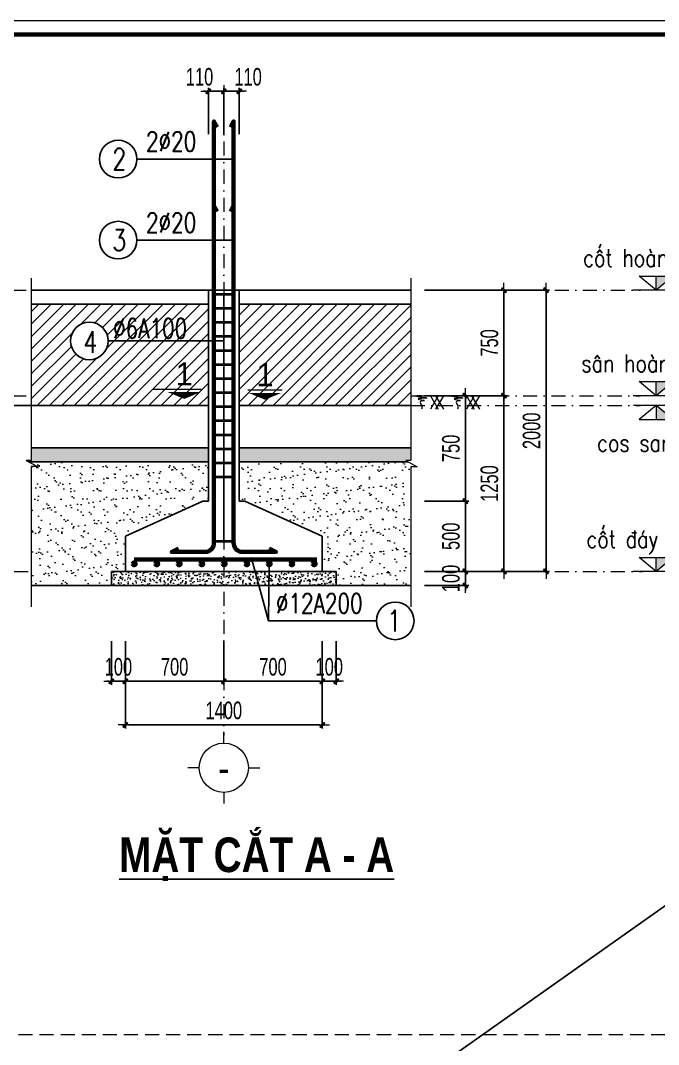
# Model space of a CAD drawing. Header units: millimetres. Extents: x -295047 to 263296, y -724756 to -308748.
# Drawn here: x -136590 to -132051, y -351887 to -344605 of the extents above; entities that cross this region are included whole.
import ezdxf
from ezdxf.enums import TextEntityAlignment as Align

# ---------------------------------------------------------------- set-up
doc = ezdxf.new("R2010")
doc.units = ezdxf.units.MM
doc.header["$MEASUREMENT"] = 0
doc.header["$PDMODE"] = 32
doc.linetypes.add('DASHDOT', pattern=[1, 0.5, -0.25, 0, -0.25])
doc.linetypes.add('HIDDEN', pattern=[0.375, 0.25, -0.125])
doc.layers.get('Defpoints').update_dxf_attribs({"color": 1})
doc.layers.add('KCS_Plotter', color=11, linetype='Continuous', plot=False)
for name, color, linetype, lineweight in [('Khungten_LCDI', 7, 'Continuous', 5), ('LC Dim', 8, 'Continuous', 18), ('LC Hatch', 252, 'Continuous', 9), ('LC ISO', 153, 'Continuous', 13), ('LC Khac', 4, 'Continuous', 9), ('LC MANH DUT', 35, 'HIDDEN', 5), ('LC Net dam2', 6, 'Continuous', 40), ('LC Net dam3', 1, 'Continuous', 60), ('LC Net manh', 219, 'Continuous', 5), ('LC Net thay', 7, 'Continuous', 25), ('LC Net truc', 79, 'DASHDOT', 13), ('LC Text1', 3, 'Continuous', 20), ('LC Text2', 7, 'Continuous', 25)]:
    doc.layers.add(name, color=color, linetype=linetype, lineweight=lineweight)
doc.styles.add('HOATBIF', font='hoatbif.shx', dxfattribs={"width": 0.7})
doc.styles.add('Khungten', font='VHAVAN.TTF', dxfattribs={"width": 0.9, "height": 5000})
doc.styles.add('LC 1', font='VHAVANB.TTF')
doc.styles.add('LC 3', font='vnsimli.shx', dxfattribs={"width": 0.75})
doc.styles.add('LC3', font='VHARIALB.TTF', dxfattribs={"width": 0.8})
doc.styles.add('T1', font='Vnsimli.shx', dxfattribs={"width": 0.8})
doc.styles.add('Title', font='VHBLACK.TTF', dxfattribs={"width": 0.8})
doc.dimstyles.new('1-100(1-50)', dxfattribs={"dimscale": 50, "dimtxt": 2.5, "dimasz": 0.35, "dimexe": 0.5, "dimexo": 0, "dimgap": 0.8, "dimtad": 1, "dimdec": 0, "dimzin": 0, "dimdsep": 46, "dimtxsty": 'HOATBIF', "dimblk1": 'DOT', "dimblk2": 'DOT', "dimsah": 1, "dimcen": -1, "dimdle": 1, "dimclrd": 256, "dimclre": 256, "dimclrt": 4, "dimadec": 3, "dimazin": 2, "dimtfac": 0.333333, "dimtdec": 0, "dimtix": 1, "dimtmove": 2, "dimatfit": 3, "dimldrblk": 'DOT', "dimfxl": 1, "dimtvp": 0.833333, "dimtolj": 1, "dimtzin": 0, "dimarcsym": 0})

# ---------------------------------------------------------------- blocks, each defined once
blk = doc.blocks.new('lcdi KC')
at = {"layer": 'Defpoints', "lineweight": 0}
blk.add_lwpolyline([(-1200, -14850), (-1200, 14850), (40800, 14850), (40800, -14850)], close=True, dxfattribs=at)
at = {"layer": 'Khungten_LCDI', "color": 5, "lineweight": 60}
blk.add_lwpolyline([(0, -14650), (0, 14650), (40600, 14650), (40600, -14650)], close=True, dxfattribs=at)
at = {"color": 7, "style": 'Khungten', "width": 0.8}
for tag, p in [('REVISION', (39499, -10746)), ('NGAYHT', (39546, -11609))]:
    blk.add_attdef(tag, text='', height=200, dxfattribs=at).set_placement(p, align=Align.CENTER)
at = {"layer": 'LC Text1', "style": 'Title', "width": 1.485915}
for tag, p, p2 in [('TENBANVE1', (36913, -8886), (40339, -8886)), ('TENBANVE2', (36913, -9562), (40339, -9562))]:
    blk.add_attdef(tag, text='', height=250, dxfattribs=at).set_placement(p, p2, align=Align.FIT)
at = {"layer": 'LC Text1', "style": 'Title', "width": 0.7}
blk.add_attdef('SOBANVE', text='', height=250, dxfattribs=at).set_placement((39562, -13896), align=Align.CENTER)
blk = doc.blocks.new('TIEUDE1')
at = {"layer": 'LC Text2', "color": 7, "style": 'LC 1'}
blk.add_attdef('TIªU§Ò', text='', height=5, dxfattribs=at).set_placement((0, 0), align=Align.BOTTOM_CENTER)
blk.add_attdef('TL', text='', height=3, dxfattribs=at).set_placement((0, -2), align=Align.TOP_CENTER)
blk = doc.blocks.new('Caodo1')
at = {"layer": 'LC Text1'}
blk.add_hatch(color=256, dxfattribs=at).paths.add_polyline_path([(0, 200), (0, 0), (243, 200)])
for p, q in [((0, 0), (0, 200)), ((324, 0), (-324, 0))]:
    blk.add_line(p, q, dxfattribs=at)
blk.add_lwpolyline([(-243, 200), (243, 200), (0, 0), (0, 0)], close=True, dxfattribs=at)
at = {"layer": 'LC Text1', "style": 'T1', "width": 0.8}
blk.add_attdef('%%P0,00', text='', height=250, dxfattribs=at).set_placement((-39, 460), align=Align.MIDDLE_CENTER)
blk = doc.blocks.new('DOT')
at = {"layer": 'LC Dim'}
blk.add_line((-3, 0), (3, 0), dxfattribs=at)
at = {"layer": 'LC Dim', "color": 4}
blk.add_line((-1, -1), (1, 1), dxfattribs=at)
blk.add_lwpolyline([(0.5, 1), (-1, -0.5), (-0.5, -1), (1, 0.5)], close=True, dxfattribs=at)
blk = doc.blocks.new('*D820')
at = {"layer": 'Defpoints', "color": 0, "ltscale": 2, "transparency": 16777216}
for p in [(-135843.7, -349020.1), (-135143.7, -349020.1), (-135143.7, -349304.7)]:
    blk.add_point(p, dxfattribs=at)
at = {"layer": 'LC Dim', "lineweight": -2, "ltscale": 2, "transparency": 16777216}
for p, q in [((-135843.7, -349020.1), (-135843.7, -349329.7)), ((-135143.7, -349020.1), (-135143.7, -349329.7)), ((-135826.2, -349304.7), (-135161.2, -349304.7))]:
    blk.add_line(p, q, dxfattribs=at)
at = {"layer": 'LC Dim', "lineweight": -2, "ltscale": 2, "transparency": 16777216, "xscale": 17.5, "yscale": 17.5, "zscale": 17.5, "rotation": 180}
blk.add_blockref('DOT', (-135843.7, -349304.7), dxfattribs=at)
at = {"layer": 'LC Dim', "lineweight": -2, "ltscale": 2, "transparency": 16777216, "xscale": 17.5, "yscale": 17.5, "zscale": 17.5}
blk.add_blockref('DOT', (-135143.7, -349304.7), dxfattribs=at)
at = {"layer": 'LC Dim', "color": 4, "ltscale": 2, "transparency": 16777216, "insert": (-135493.7, -349202.2), "char_height": 125, "attachment_point": 5, "style": 'HOATBIF'}
blk.add_mtext('\\A1;700', dxfattribs=at)
blk = doc.blocks.new('_Dot')
at = {"color": 0, "linetype": 'ByBlock', "lineweight": -2}
blk.add_line((-0.5, 0), (-1, 0), dxfattribs=at)
at = {"color": 0, "linetype": 'ByBlock', "const_width": 0.5}
blk.add_lwpolyline([(-0.25, 0, 1), (0.25, 0, 1)], format="xyb", close=True, dxfattribs=at)
blk = doc.blocks.new('*D821')
at = {"layer": 'Defpoints', "color": 0, "ltscale": 2, "transparency": 16777216}
for p in [(-135143.7, -349020.1), (-134443.7, -349020.1), (-134443.7, -349304.7)]:
    blk.add_point(p, dxfattribs=at)
at = {"layer": 'LC Dim', "lineweight": -2, "ltscale": 2, "transparency": 16777216}
for p, q in [((-135143.7, -349020.1), (-135143.7, -349329.7)), ((-134443.7, -349020.1), (-134443.7, -349329.7)), ((-135126.2, -349304.7), (-134461.2, -349304.7))]:
    blk.add_line(p, q, dxfattribs=at)
at = {"layer": 'LC Dim', "lineweight": -2, "ltscale": 2, "transparency": 16777216, "xscale": 17.5, "yscale": 17.5, "zscale": 17.5, "rotation": 180}
blk.add_blockref('DOT', (-135143.7, -349304.7), dxfattribs=at)
at = {"layer": 'LC Dim', "lineweight": -2, "ltscale": 2, "transparency": 16777216, "xscale": 17.5, "yscale": 17.5, "zscale": 17.5}
blk.add_blockref('DOT', (-134443.7, -349304.7), dxfattribs=at)
at = {"layer": 'LC Dim', "color": 4, "ltscale": 2, "transparency": 16777216, "insert": (-134793.7, -349202.2), "char_height": 125, "attachment_point": 5, "style": 'HOATBIF'}
blk.add_mtext('\\A1;700', dxfattribs=at)
blk = doc.blocks.new('*D822')
at = {"layer": 'Defpoints', "color": 0, "ltscale": 2, "transparency": 16777216}
for p in [(-135843.7, -349020.1), (-134443.7, -349020.1), (-134443.7, -349614.7)]:
    blk.add_point(p, dxfattribs=at)
at = {"layer": 'LC Dim', "lineweight": -2, "ltscale": 2, "transparency": 16777216}
for p, q in [((-135843.7, -349020.1), (-135843.7, -349639.7)), ((-134443.7, -349020.1), (-134443.7, -349639.7)), ((-135826.2, -349614.7), (-134461.2, -349614.7))]:
    blk.add_line(p, q, dxfattribs=at)
at = {"layer": 'LC Dim', "lineweight": -2, "ltscale": 2, "transparency": 16777216, "xscale": 17.5, "yscale": 17.5, "zscale": 17.5, "rotation": 180}
blk.add_blockref('DOT', (-135843.7, -349614.7), dxfattribs=at)
at = {"layer": 'LC Dim', "lineweight": -2, "ltscale": 2, "transparency": 16777216, "xscale": 17.5, "yscale": 17.5, "zscale": 17.5}
blk.add_blockref('DOT', (-134443.7, -349614.7), dxfattribs=at)
at = {"layer": 'LC Dim', "color": 4, "ltscale": 2, "transparency": 16777216, "insert": (-135143.7, -349512.2), "char_height": 125, "attachment_point": 5, "style": 'HOATBIF'}
blk.add_mtext('\\A1;1400', dxfattribs=at)
blk = doc.blocks.new('*D823')
at = {"layer": 'Defpoints', "color": 0, "ltscale": 2, "transparency": 16777216}
for p in [(-135943.7, -349020.1), (-135843.7, -349020.1), (-135943.7, -349304.7)]:
    blk.add_point(p, dxfattribs=at)
at = {"layer": 'LC Dim', "lineweight": -2, "ltscale": 2, "transparency": 16777216}
for p, q in [((-135943.7, -349020.1), (-135943.7, -349329.7)), ((-135843.7, -349020.1), (-135843.7, -349329.7)), ((-135961.2, -349304.7), (-135978.7, -349304.7)), ((-135843.7, -349304.7), (-135943.7, -349304.7)), ((-135826.2, -349304.7), (-135808.7, -349304.7))]:
    blk.add_line(p, q, dxfattribs=at)
at = {"layer": 'LC Dim', "lineweight": -2, "ltscale": 2, "transparency": 16777216, "xscale": 17.5, "yscale": 17.5, "zscale": 17.5}
blk.add_blockref('DOT', (-135943.7, -349304.7), dxfattribs=at)
at = {"layer": 'LC Dim', "lineweight": -2, "ltscale": 2, "transparency": 16777216, "xscale": 17.5, "yscale": 17.5, "zscale": 17.5, "rotation": 180}
blk.add_blockref('DOT', (-135843.7, -349304.7), dxfattribs=at)
at = {"layer": 'LC Dim', "color": 4, "ltscale": 2, "transparency": 16777216, "insert": (-135893.7, -349202.2), "char_height": 125, "attachment_point": 5, "style": 'HOATBIF'}
blk.add_mtext('\\A1;100', dxfattribs=at)
blk = doc.blocks.new('*D824')
at = {"layer": 'Defpoints', "color": 0, "ltscale": 2, "transparency": 16777216}
for p in [(-134443.7, -349020.1), (-134343.7, -349020.1), (-134343.7, -349304.7)]:
    blk.add_point(p, dxfattribs=at)
at = {"layer": 'LC Dim', "lineweight": -2, "ltscale": 2, "transparency": 16777216}
for p, q in [((-134443.7, -349020.1), (-134443.7, -349329.7)), ((-134343.7, -349020.1), (-134343.7, -349329.7)), ((-134461.2, -349304.7), (-134478.7, -349304.7)), ((-134443.7, -349304.7), (-134343.7, -349304.7)), ((-134326.2, -349304.7), (-134308.7, -349304.7))]:
    blk.add_line(p, q, dxfattribs=at)
at = {"layer": 'LC Dim', "lineweight": -2, "ltscale": 2, "transparency": 16777216, "xscale": 17.5, "yscale": 17.5, "zscale": 17.5}
blk.add_blockref('DOT', (-134443.7, -349304.7), dxfattribs=at)
at = {"layer": 'LC Dim', "lineweight": -2, "ltscale": 2, "transparency": 16777216, "xscale": 17.5, "yscale": 17.5, "zscale": 17.5, "rotation": 180}
blk.add_blockref('DOT', (-134343.7, -349304.7), dxfattribs=at)
at = {"layer": 'LC Dim', "color": 4, "ltscale": 2, "transparency": 16777216, "insert": (-134393.7, -349202.2), "char_height": 125, "attachment_point": 5, "style": 'HOATBIF'}
blk.add_mtext('\\A1;100', dxfattribs=at)
blk = doc.blocks.new('*D825')
at = {"layer": 'Defpoints', "color": 0, "ltscale": 2, "transparency": 16777216}
for p in [(-135033.7, -345109.1), (-135143.7, -345414.4), (-135033.7, -345414.4)]:
    blk.add_point(p, dxfattribs=at)
at = {"layer": 'LC Dim', "lineweight": -2, "ltscale": 2, "transparency": 16777216}
for p, q in [((-135143.7, -345414.4), (-135143.7, -345084.1)), ((-135033.7, -345414.4), (-135033.7, -345084.1)), ((-135161.2, -345109.1), (-135178.7, -345109.1)), ((-135143.7, -345109.1), (-135033.7, -345109.1)), ((-135016.2, -345109.1), (-134998.7, -345109.1))]:
    blk.add_line(p, q, dxfattribs=at)
at = {"layer": 'LC Dim', "lineweight": -2, "ltscale": 2, "transparency": 16777216, "xscale": 17.5, "yscale": 17.5, "zscale": 17.5}
blk.add_blockref('DOT', (-135143.7, -345109.1), dxfattribs=at)
at = {"layer": 'LC Dim', "lineweight": -2, "ltscale": 2, "transparency": 16777216, "xscale": 17.5, "yscale": 17.5, "zscale": 17.5, "rotation": 180}
blk.add_blockref('DOT', (-135033.7, -345109.1), dxfattribs=at)
at = {"layer": 'LC Dim', "color": 4, "ltscale": 2, "transparency": 16777216, "insert": (-134971, -345006.6), "char_height": 125, "attachment_point": 5, "style": 'HOATBIF'}
blk.add_mtext('\\A1;110', dxfattribs=at)
blk = doc.blocks.new('*D826')
at = {"layer": 'Defpoints', "color": 0, "ltscale": 2, "transparency": 16777216}
for p in [(-135253.7, -345109.1), (-135253.7, -345414.4), (-135143.7, -345414.4)]:
    blk.add_point(p, dxfattribs=at)
at = {"layer": 'LC Dim', "lineweight": -2, "ltscale": 2, "transparency": 16777216}
for p, q in [((-135253.7, -345414.4), (-135253.7, -345084.1)), ((-135143.7, -345414.4), (-135143.7, -345084.1)), ((-135271.2, -345109.1), (-135288.7, -345109.1)), ((-135143.7, -345109.1), (-135253.7, -345109.1)), ((-135126.2, -345109.1), (-135108.7, -345109.1))]:
    blk.add_line(p, q, dxfattribs=at)
at = {"layer": 'LC Dim', "lineweight": -2, "ltscale": 2, "transparency": 16777216, "xscale": 17.5, "yscale": 17.5, "zscale": 17.5}
blk.add_blockref('DOT', (-135253.7, -345109.1), dxfattribs=at)
at = {"layer": 'LC Dim', "lineweight": -2, "ltscale": 2, "transparency": 16777216, "xscale": 17.5, "yscale": 17.5, "zscale": 17.5, "rotation": 180}
blk.add_blockref('DOT', (-135143.7, -345109.1), dxfattribs=at)
at = {"layer": 'LC Dim', "color": 4, "ltscale": 2, "transparency": 16777216, "insert": (-135316.4, -345006.6), "char_height": 125, "attachment_point": 5, "style": 'HOATBIF'}
blk.add_mtext('\\A1;110', dxfattribs=at)
blk = doc.blocks.new('*U815')
at = {"layer": 'LC Net dam2', "ltscale": 2}
blk.add_line((-70, 0), (70, 0), dxfattribs=at)
blk = doc.blocks.new('*U816')
at = {"layer": 'LC Net truc', "color": 0, "linetype": 'ByBlock', "lineweight": -2}
for p in [(0, 0), (0, -100), (0, -200), (0, -300), (0, -400), (0, -500), (0, -600), (0, -700), (0, -800), (0, -900), (0, -1000), (0, -1100)]:
    blk.add_blockref('*U815', p, dxfattribs=at)
at = {"layer": 'LC Net truc', "color": 0, "linetype": 'ByBlock', "lineweight": -2, "transparency": 16777216}
for p in [(0, -1200), (0, -1300)]:
    blk.add_blockref('*U815', p, dxfattribs=at)
blk = doc.blocks.new('theptron1')
at = {"layer": 'LC Net dam3'}
for p, q in [((-0.5, 0), (0.5, 0)), ((-0.35, 0.35), (0.35, -0.35)), ((0.35, 0.35), (-0.35, -0.35)), ((0, 0.5), (0, -0.5))]:
    blk.add_line(p, q, dxfattribs=at)
blk.add_circle((0, 0), 0.5, dxfattribs=at)
blk = doc.blocks.new('*U817')
at = {"layer": 'LC Dim', "xscale": 19.6923076923333, "yscale": 19.6923076923333, "zscale": 19.6923076923333}
blk.add_blockref('theptron1', (0, 0), dxfattribs=at)
blk = doc.blocks.new('*U818')
at = {"layer": 'LC Dim', "color": 0, "linetype": 'ByBlock', "lineweight": -2}
for p in [(0, 0), (160, 0), (320, 0), (480, 0), (640, 0), (800, 0), (960, 0), (1120, 0)]:
    blk.add_blockref('*U817', p, dxfattribs=at)
at = {"layer": 'LC Dim', "color": 0, "linetype": 'ByBlock', "lineweight": -2, "transparency": 16777216}
blk.add_blockref('*U817', (1280, 0), dxfattribs=at)
blk = doc.blocks.new('*D829')
at = {"layer": 'Defpoints', "color": 0, "ltscale": 2, "transparency": 16777216}
for p in [(-137030.5, -347273.3), (-136631.8, -347273.3), (-136513.2, -347343.3)]:
    blk.add_point(p, dxfattribs=at)
at = {"layer": 'LC Dim', "lineweight": -2, "ltscale": 2, "transparency": 16777216}
for p, q in [((-136631.8, -347273.3), (-137055.5, -347273.3)), ((-137030.5, -347255.8), (-137030.5, -347238.3)), ((-137030.5, -347343.3), (-137030.5, -347273.3)), ((-136513.2, -347343.3), (-137055.5, -347343.3)), ((-137030.5, -347360.8), (-137030.5, -347378.3))]:
    blk.add_line(p, q, dxfattribs=at)
at = {"layer": 'LC Dim', "lineweight": -2, "ltscale": 2, "transparency": 16777216, "xscale": 17.5, "yscale": 17.5, "zscale": 17.5}
for p, rotation in [((-137030.5, -347273.3), 270), ((-137030.5, -347343.3), 90)]:
    blk.add_blockref('DOT', p, dxfattribs=dict(at, rotation=rotation))
at = {"layer": 'LC Dim', "color": 4, "ltscale": 2, "transparency": 16777216, "insert": (-137133, -347282.3), "char_height": 125, "attachment_point": 5, "rotation": 90, "style": 'HOATBIF'}
blk.add_mtext('\\A1;70', dxfattribs=at)
blk = doc.blocks.new('*D836')
at = {"layer": 'Defpoints', "color": 0, "ltscale": 2, "transparency": 16777216}
for p in [(-133716.6, -348523.3), (-133716.6, -348623.3), (-133425.4, -348623.3)]:
    blk.add_point(p, dxfattribs=at)
at = {"layer": 'LC Dim', "lineweight": -2, "ltscale": 2, "transparency": 16777216}
for p, q in [((-133716.6, -348523.3), (-133400.4, -348523.3)), ((-133425.4, -348505.8), (-133425.4, -348488.3)), ((-133425.4, -348523.3), (-133425.4, -348623.3)), ((-133716.6, -348623.3), (-133400.4, -348623.3)), ((-133425.4, -348640.8), (-133425.4, -348658.3))]:
    blk.add_line(p, q, dxfattribs=at)
at = {"layer": 'LC Dim', "lineweight": -2, "ltscale": 2, "transparency": 16777216, "xscale": 17.5, "yscale": 17.5, "zscale": 17.5}
for p, rotation in [((-133425.4, -348523.3), 270), ((-133425.4, -348623.3), 90)]:
    blk.add_blockref('DOT', p, dxfattribs=dict(at, rotation=rotation))
at = {"layer": 'LC Dim', "color": 4, "ltscale": 2, "transparency": 16777216, "insert": (-133527.9, -348573.3), "char_height": 125, "attachment_point": 5, "rotation": 90, "style": 'HOATBIF'}
blk.add_mtext('\\A1;100', dxfattribs=at)
blk = doc.blocks.new('*D837')
at = {"layer": 'Defpoints', "color": 0, "ltscale": 2, "transparency": 16777216}
for p in [(-133716.6, -348023.3), (-133716.6, -348523.3), (-133425.4, -348523.3)]:
    blk.add_point(p, dxfattribs=at)
at = {"layer": 'LC Dim', "lineweight": -2, "ltscale": 2, "transparency": 16777216}
for p, q in [((-133716.6, -348023.3), (-133400.4, -348023.3)), ((-133425.4, -348040.8), (-133425.4, -348505.8)), ((-133716.6, -348523.3), (-133400.4, -348523.3))]:
    blk.add_line(p, q, dxfattribs=at)
at = {"layer": 'LC Dim', "lineweight": -2, "ltscale": 2, "transparency": 16777216, "xscale": 17.5, "yscale": 17.5, "zscale": 17.5}
for p, rotation in [((-133425.4, -348023.3), 90), ((-133425.4, -348523.3), 270)]:
    blk.add_blockref('DOT', p, dxfattribs=dict(at, rotation=rotation))
at = {"layer": 'LC Dim', "color": 4, "ltscale": 2, "transparency": 16777216, "insert": (-133527.9, -348273.3), "char_height": 125, "attachment_point": 5, "rotation": 90, "style": 'HOATBIF'}
blk.add_mtext('\\A1;500', dxfattribs=at)
blk = doc.blocks.new('*D838')
at = {"layer": 'Defpoints', "color": 0, "ltscale": 2, "transparency": 16777216}
for p in [(-133716.6, -347273.3), (-133151.4, -347273.3), (-133716.6, -348523.3)]:
    blk.add_point(p, dxfattribs=at)
at = {"layer": 'LC Dim', "lineweight": -2, "ltscale": 2, "transparency": 16777216}
for p, q in [((-133716.6, -347273.3), (-133126.4, -347273.3)), ((-133151.4, -348505.8), (-133151.4, -347290.8)), ((-133716.6, -348523.3), (-133126.4, -348523.3))]:
    blk.add_line(p, q, dxfattribs=at)
at = {"layer": 'LC Dim', "lineweight": -2, "ltscale": 2, "transparency": 16777216, "xscale": 17.5, "yscale": 17.5, "zscale": 17.5}
for p, rotation in [((-133151.4, -347273.3), 90), ((-133151.4, -348523.3), 270)]:
    blk.add_blockref('DOT', p, dxfattribs=dict(at, rotation=rotation))
at = {"layer": 'LC Dim', "color": 4, "ltscale": 2, "transparency": 16777216, "insert": (-133253.9, -347898.3), "char_height": 125, "attachment_point": 5, "rotation": 90, "style": 'HOATBIF'}
blk.add_mtext('\\A1;1250', dxfattribs=at)
blk = doc.blocks.new('*D839')
at = {"layer": 'Defpoints', "color": 0, "ltscale": 2, "transparency": 16777216}
for p in [(-133716.6, -346523.3), (-133151.4, -346523.3), (-133716.6, -347273.3)]:
    blk.add_point(p, dxfattribs=at)
at = {"layer": 'LC Dim', "lineweight": -2, "ltscale": 2, "transparency": 16777216}
for p, q in [((-133716.6, -346523.3), (-133126.4, -346523.3)), ((-133151.4, -347255.8), (-133151.4, -346540.8)), ((-133716.6, -347273.3), (-133126.4, -347273.3))]:
    blk.add_line(p, q, dxfattribs=at)
at = {"layer": 'LC Dim', "lineweight": -2, "ltscale": 2, "transparency": 16777216, "xscale": 17.5, "yscale": 17.5, "zscale": 17.5}
for p, rotation in [((-133151.4, -346523.3), 90), ((-133151.4, -347273.3), 270)]:
    blk.add_blockref('DOT', p, dxfattribs=dict(at, rotation=rotation))
at = {"layer": 'LC Dim', "color": 4, "ltscale": 2, "transparency": 16777216, "insert": (-133253.9, -346898.3), "char_height": 125, "attachment_point": 5, "rotation": 90, "style": 'HOATBIF'}
blk.add_mtext('\\A1;750', dxfattribs=at)
blk = doc.blocks.new('mat dat')
at = {"layer": 'LC Net manh'}
for p, q in [((2, 0), (3.73, -3)), ((3.73, 0), (2, -3)), ((3.15, 0), (4.88, -3)), ((4.88, 0), (3.15, -3))]:
    blk.add_line(p, q, dxfattribs=at)
blk.add_spline([(0, 0), (-1.21, -0.12), (1.21, -0.52), (-0.75, -0.75), (0.58, -1.1), (-0.23, -1.33), (0.06, -2.19), (0, -3)], degree=3, dxfattribs=at)
blk = doc.blocks.new('*U819')
at = {"layer": 'LC Khac', "xscale": 32.00000000005184, "yscale": 32.00000000005184, "zscale": 32.00000000005184}
blk.add_blockref('mat dat', (-56.7, 48), dxfattribs=at)
blk = doc.blocks.new('*U814')
at = {"layer": 'LC Dim', "color": 0, "linetype": 'ByBlock', "lineweight": -2}
for p in [(0, 0), (256, 0)]:
    blk.add_blockref('*U819', p, dxfattribs=at)
blk = doc.blocks.new('*D840')
at = {"layer": 'Defpoints', "color": 0, "ltscale": 2, "transparency": 16777216}
for p in [(-133716.6, -347273.3), (-133425.4, -347273.3), (-133716.6, -348023.3)]:
    blk.add_point(p, dxfattribs=at)
at = {"layer": 'LC Dim', "lineweight": -2, "ltscale": 2, "transparency": 16777216}
for p, q in [((-133716.6, -347273.3), (-133400.4, -347273.3)), ((-133425.4, -348005.8), (-133425.4, -347290.8)), ((-133716.6, -348023.3), (-133400.4, -348023.3))]:
    blk.add_line(p, q, dxfattribs=at)
at = {"layer": 'LC Dim', "lineweight": -2, "ltscale": 2, "transparency": 16777216, "xscale": 17.5, "yscale": 17.5, "zscale": 17.5}
for p, rotation in [((-133425.4, -347273.3), 90), ((-133425.4, -348023.3), 270)]:
    blk.add_blockref('DOT', p, dxfattribs=dict(at, rotation=rotation))
at = {"layer": 'LC Dim', "color": 4, "ltscale": 2, "transparency": 16777216, "insert": (-133527.9, -347648.3), "char_height": 125, "attachment_point": 5, "rotation": 90, "style": 'HOATBIF'}
blk.add_mtext('\\A1;750', dxfattribs=at)
blk = doc.blocks.new('*D841')
at = {"layer": 'Defpoints', "color": 0, "ltscale": 2, "transparency": 16777216}
for p in [(-133716.6, -346523.3), (-133716.6, -348523.3), (-132851.5, -348523.3)]:
    blk.add_point(p, dxfattribs=at)
at = {"layer": 'LC Dim', "lineweight": -2, "ltscale": 2, "transparency": 16777216}
for p, q in [((-133716.6, -346523.3), (-132826.5, -346523.3)), ((-132851.5, -346540.8), (-132851.5, -348505.8)), ((-133716.6, -348523.3), (-132826.5, -348523.3))]:
    blk.add_line(p, q, dxfattribs=at)
at = {"layer": 'LC Dim', "lineweight": -2, "ltscale": 2, "transparency": 16777216, "xscale": 17.5, "yscale": 17.5, "zscale": 17.5}
for p, rotation in [((-132851.5, -346523.3), 90), ((-132851.5, -348523.3), 270)]:
    blk.add_blockref('DOT', p, dxfattribs=dict(at, rotation=rotation))
at = {"layer": 'LC Dim', "color": 4, "ltscale": 2, "transparency": 16777216, "insert": (-132954, -347523.3), "char_height": 125, "attachment_point": 5, "rotation": 90, "style": 'HOATBIF'}
blk.add_mtext('\\A1;2000', dxfattribs=at)
blk = doc.blocks.new('TTRUC')
at = {"layer": 'LC ISO'}
for p, q in [((0, 6.95), (0, 10.13)), ((-6.95, 0), (-10.13, 0)), ((6.95, 0), (10.13, 0)), ((0, -6.95), (0, -10.13))]:
    blk.add_line(p, q, dxfattribs=at)
at = {"layer": 'LC Net manh'}
blk.add_circle((0, 0), 6.95, dxfattribs=at)

msp = doc.modelspace()

# ---------------------------------------------------------------- hatches: boundary and pattern name
at = {"layer": 'LC Hatch', "ltscale": 2}
h = msp.add_hatch(dxfattribs=at)
h.set_pattern_fill('ANSI31', color=256, scale=500)
h.set_pattern_definition([(45, (316.63, -13.27), (-44.194174, 44.194174), [])])
h.paths.add_polyline_path([(-135033.7, -346623.3), (-135033.7, -347343.3), (-133814.2, -347343.3), (-133814.2, -346623.3)])
h.paths.add_polyline_path([(-135253.7, -347343.3), (-135253.7, -346623.3), (-136513.2, -346623.3), (-136513.2, -347343.3)])
h.paths.add_polyline_path([(-136234, -346884.3, -1), (-135966.5, -346884.3, -1)], flags=16)
h.paths.add_polyline_path([(-134954.6, -347247.8), (-134747, -347247.8), (-134747, -347000.3), (-134954.6, -347000.3)], flags=24)
h.paths.add_polyline_path([(-136171.8, -347006.5), (-136013.6, -347006.5), (-136013.6, -346777.3), (-136171.8, -346777.3)], flags=24)
h.paths.add_polyline_path([(-135966.3, -346899.1), (-135361.2, -346899.1), (-135361.2, -346690.7), (-135966.3, -346690.7)], flags=24)
h.paths.add_polyline_path([(-135529.2, -347242.1), (-135321.6, -347242.1), (-135321.6, -346994.6), (-135529.2, -346994.6)], flags=24)
h = msp.add_hatch(dxfattribs=at)
h.set_pattern_fill('AR-CONC', color=256, scale=10, style=0)
h.set_pattern_definition([(50, (316.63, -13.27), (71.726018, -6.2752135), [7.5, -82.5]), (355, (316.63, -13.27), (-13.875133, 75.219213), [6, -66]), (100.4514, (322.61, -13.79), (57.850938, 68.943954), [6.374019, -70.114211]), (46.1842, (316.63, 6.73), (106.724105, -16.551901), [11.25, -123.75]), (96.6356, (325.53, 5.35), (93.46627, 97.411787), [9.56103, -105.1713]), (351.1842, (316.63, 6.73), (93.466195, 97.41186), [9, -99]), (21, (326.63, 1.73), (59.690705, -40.261889), [7.5, -82.5]), (326, (326.63, 1.73), (24.331533, 72.515005), [6, -66]), (71.4514, (331.606, -1.626), (84.022263, 32.25305), [6.374019, -70.114211]), (37.5, (316.632, -13.27), (1.2159855, 33.2893854), [0, -65.2, 0, -67, 0, -66.25]), (7.5, (316.632, -13.27), (26.3069537, 39.4411712), [0, -38.2, 0, -63.7, 0, -25.25]), (327.5, (294.332, -13.27), (53.3822436, -2.2554872), [0, -25, 0, -78, 0, -103.5]), (317.5, (284.33, -13.27), (58.318617, 10.010498), [0, -32.5, 0, -51.8, 0, -73.5])])
h.paths.add_polyline_path([(-135253.7, -347743.3), (-135253.7, -347643.3), (-136513.2, -347643.3), (-136513.2, -347735.2), (-136548.7, -347735.2), (-136533, -347743.3)])
h.paths.add_polyline_path([(-133835.1, -347743.3), (-133849.8, -347735.2), (-133814.2, -347735.2), (-133814.2, -347643.3), (-135033.7, -347643.3), (-135033.7, -347743.3)])
h = msp.add_hatch(dxfattribs=at)
h.set_pattern_fill('AR-SAND', color=256, scale=60)
h.set_pattern_definition([(37.5, (316.63, -113.27), (-3.779601, 115.609426), [0, -91.2, 0, -102, 0, -97.5]), (7.5, (316.63, -113.27), (106.1866, 169.328764), [0, -49.2, 0, -82.2, 0, -31.5]), (327.5, (242.83, -113.27), (186.848512, 0.339543), [0, -30, 0, -108, 0, -141]), (317.5, (242.83, -113.27), (180.367596, 52.660534), [0, -15, 0, -70.8, 0, -81])])
h.paths.add_polyline_path([(-134443.7, -348273.3), (-134443.7, -348523.3), (-134343.7, -348523.3), (-134343.7, -348623.3), (-133814.2, -348623.3), (-133814.2, -347779.2), (-133769.2, -347779.2), (-133835.1, -347743.3), (-135033.7, -347743.3), (-135033.7, -348023.3), (-134993.7, -348023.3)])
h.paths.add_polyline_path([(-135293.7, -348023.3), (-135253.7, -348023.3), (-135253.7, -347743.3), (-136533, -347743.3), (-136468.2, -347776.2), (-136513.2, -347776.2), (-136513.2, -348623.3), (-136499.3, -348623.3), (-135943.7, -348623.3), (-135943.7, -348523.3), (-135843.7, -348523.3), (-135843.7, -348273.3)])
h = msp.add_hatch(dxfattribs=at)
h.set_pattern_fill('AR-CONC', color=256, scale=10, style=0)
h.set_pattern_definition([(50, (-233430.247, -170563.866), (71.726018, -6.275213), [7.5, -82.5]), (355, (-233430.25, -170563.866), (-13.875133, 75.219213), [6, -66]), (100.4514, (-233424.27, -170564.39), (57.850938, 68.943954), [6.37402, -70.11421]), (46.1842, (-233430.25, -170543.87), (106.724105, -16.5519), [11.25, -123.75]), (96.6356, (-233421.35, -170545.25), (93.46627, 97.411787), [9.56103, -105.1713]), (351.1842, (-233430.25, -170543.87), (93.466195, 97.41186), [9, -99]), (21, (-233420.247, -170548.866), (59.690705, -40.261889), [7.5, -82.5]), (326, (-233420.25, -170548.866), (24.331533, 72.515005), [6, -66]), (71.4514, (-233415.27, -170552.22), (84.022263, 32.25305), [6.37402, -70.11421]), (37.5, (-233430.247, -170563.866), (1.2159855, 33.2893854), [0, -65.2, 0, -67, 0, -66.25]), (7.5, (-233430.247, -170563.866), (26.306954, 39.441171), [0, -38.2, 0, -63.7, 0, -25.25]), (327.5, (-233452.547, -170563.866), (53.3822436, -2.255487), [0, -25, 0, -78, 0, -103.5]), (317.5, (-233462.547, -170563.866), (58.318617, 10.010498), [0, -32.5, 0, -51.8, 0, -73.5])])
h.paths.add_polyline_path([(-134343.7, -348523.3), (-135943.7, -348523.3), (-135943.7, -348623.3), (-134343.7, -348623.3)])

# ---------------------------------------------------------------- linework, layer by layer
at = {"layer": 'KCS_Plotter', "ltscale": 2}
msp.add_line((-144104.2, -359455.3), (-123104.2, -344605.3), dxfattribs=at)
at = {"layer": 'LC Khac', "color": 1, "ltscale": 2}
for p, q in [((-135304, -347229.5), (-135646.7, -347229.5)), ((-134729.4, -347235.1), (-134972.1, -347235.1))]:
    msp.add_line(p, q, dxfattribs=at)
for points in [[(-135425.4, -347296.5, 0, 235.7, 0), (-135425.4, -347247.8, 137.5, 137.5, 0)], [(-134850.8, -347302.1, 0, 235.7, 0), (-134850.8, -347253.4, 137.5, 137.5, 0)]]:
    msp.add_lwpolyline(points, format="xyseb", dxfattribs=at)
at = {"layer": 'LC MANH DUT', "ltscale": 400}
msp.add_line((-143504.2, -351817), (-131313.5, -351817), dxfattribs=at)
at = {"layer": 'LC Net dam2'}
msp.add_line((-135213.7, -348307.8), (-135073.7, -348307.8), dxfattribs=at)
at = {"layer": 'LC Net dam3'}
for p, q in [((-135213.7, -345923.3), (-135190.9, -345964.4)), ((-135073.7, -345923.3), (-135096.6, -345964.4)), ((-134481.9, -348439.1), (-135780.9, -348439.1))]:
    msp.add_line(p, q, dxfattribs=at)
for points in [[(-135190.9, -345364.4), (-135213.7, -345323.3), (-135213.7, -348326.5)], [(-135096.6, -345364.4), (-135073.7, -345323.3), (-135073.7, -348326.5)], [(-135276.3, -348384.4), (-135514, -348384.4), (-135466.4, -348360.9)], [(-135011.2, -348384.4), (-134773.5, -348384.4), (-134821.1, -348360.9)]]:
    msp.add_lwpolyline(points, dxfattribs=at)
for centre, start, end in [((-135276.4, -348321.5), 270.12425, 4.49016), ((-135011.1, -348321.5), 175.50984, 269.87575)]:
    msp.add_arc(centre, 62.9, start, end, dxfattribs=at)
at = {"layer": 'LC Net manh', "ltscale": 2}
for points in [[(-136513.2, -346437.8), (-136513.2, -347735.2), (-136548.7, -347735.2), (-136468.2, -347776.2), (-136513.2, -347776.2), (-136513.2, -348776)], [(-133814.2, -346437.8), (-133814.2, -347735.2), (-133849.8, -347735.2), (-133769.2, -347779.2), (-133814.2, -347779.2), (-133814.2, -348776)]]:
    msp.add_lwpolyline(points, dxfattribs=at)
at = {"layer": 'LC Net thay', "linetype": 'Continuous', "ltscale": 1000}
for p, q in [((-136513.2, -346523.3), (-135253.7, -346523.3)), ((-136513.2, -346523.3), (-135253.7, -346523.3)), ((-135033.7, -346523.3), (-135253.7, -346523.3)), ((-135253.7, -346523.3), (-135253.7, -348023.3)), ((-135033.7, -346523.3), (-135033.7, -348023.3)), ((-135033.7, -346523.3), (-133814.2, -346523.3)), ((-135033.7, -346523.3), (-133814.2, -346523.3)), ((-136513.2, -346623.3), (-135253.7, -346623.3)), ((-135033.7, -346623.3), (-133814.2, -346623.3)), ((-136513.2, -347343.3), (-135253.7, -347343.3)), ((-135033.7, -347343.3), (-133814.2, -347343.3)), ((-136513.2, -347643.3), (-135253.7, -347643.3)), ((-135033.7, -347643.3), (-133814.2, -347643.3)), ((-136533, -347743.3), (-135253.7, -347743.3)), ((-135033.7, -347743.3), (-133835.1, -347743.3)), ((-135293.7, -348023.3), (-135843.7, -348273.3)), ((-135293.7, -348023.3), (-135253.7, -348023.3)), ((-134993.7, -348023.3), (-135033.7, -348023.3)), ((-134993.7, -348023.3), (-134443.7, -348273.3)), ((-135843.7, -348273.3), (-135843.7, -348523.3)), ((-134443.7, -348523.3), (-134443.7, -348273.3)), ((-135943.7, -348523.3), (-134343.7, -348523.3)), ((-135943.7, -348523.3), (-135943.7, -348623.3)), ((-135843.7, -348523.3), (-134443.7, -348523.3)), ((-134343.7, -348623.3), (-134343.7, -348523.3)), ((-136513.2, -348623.3), (-133814.2, -348623.3)), ((-135943.7, -348623.3), (-134343.7, -348623.3)), ((-135943.7, -348623.3), (-134543.7, -348623.3))]:
    msp.add_line(p, q, dxfattribs=at)
at = {"layer": 'LC Net truc', "ltscale": 200}
for p, q in [((-135143.7, -345065.6), (-135143.7, -349689.3)), ((-137850, -346523.3), (-136513.2, -346523.3)), ((-133590.5, -346523.3), (-132178.6, -346523.3)), ((-137850, -347273.3), (-136513.2, -347273.3)), ((-137850, -347273.3), (-136513.2, -347273.3)), ((-133814.2, -347273.3), (-132178.6, -347273.3)), ((-137850, -347343.3), (-136513.2, -347343.3)), ((-133814.2, -347343.3), (-132178.6, -347343.3)), ((-137836.1, -348523.3), (-136499.3, -348523.3)), ((-133590.5, -348523.3), (-132164.7, -348523.3))]:
    msp.add_line(p, q, dxfattribs=at)
at = {"layer": 'LC Text2', "ltscale": 100}
for centre in [(-135895.3, -345590.8), (-135895.3, -346167.3), (-136100.3, -346884.3), (-133924.4, -348874.8)]:
    msp.add_circle(centre, 133.8, dxfattribs=at)

# ---------------------------------------------------------------- block references
at = {"layer": 'LC Dim'}
msp.add_blockref('*U814', (-133681.3, -347321.3), dxfattribs=at)
at = {"layer": 'LC Dim', "extrusion": (0, 0, -1), "zscale": -1, "rotation": 180}
msp.add_blockref('*U818', (135780.9, -348469.1), dxfattribs=at)
at = {"layer": 'LC ISO', "xscale": 25.19610424696835, "yscale": 25.19610424696835, "zscale": 25.19610424696835}
msp.add_blockref('TTRUC', (-135143.7, -349919.1), dxfattribs=at)
at = {"layer": 'LC Net thay', "xscale": 0.5000000000000013, "yscale": 0.5000000000000013, "zscale": 0.5000000000000013}
msp.add_blockref('lcdi KC', (-143504.2, -352030.3), dxfattribs=at)
at = {"layer": 'LC Net truc', "xscale": -1}
msp.add_blockref('*U816', (-135143.7, -346553.3), dxfattribs=at)
at = {"layer": 'LC Text1'}
ref = msp.add_blockref('Caodo1', (-132068.6, -346523.3), dxfattribs=dict(at, xscale=0.5, yscale=0.5, zscale=0.5))
ref.add_attrib('%%P0,00', 'cèt hoµn thiÖn', dxfattribs={"layer": 'LC Text2', "height": 125, "style": 'T1', "width": 0.8}).set_placement((-132088.1, -346293.5), align=Align.MIDDLE_CENTER)
ref = msp.add_blockref('Caodo1', (-132068.6, -347273.3), dxfattribs=dict(at, xscale=0.5, yscale=0.5, zscale=0.5))
ref.add_attrib('%%P0,00', 's©n hoµn thiÖn', dxfattribs={"layer": 'LC Text2', "height": 125, "style": 'T1', "width": 0.8}).set_placement((-132088.1, -347043.5), align=Align.MIDDLE_CENTER)
ref = msp.add_blockref('Caodo1', (-132067.7, -347343.3), dxfattribs=dict(at, xscale=-0.5, yscale=0.5, zscale=0.5, rotation=180))
ref.add_attrib('%%P0,00', 'cos san lÊp', dxfattribs={"layer": 'LC Text2', "height": 125, "style": 'T1', "width": 0.8}).set_placement((-132087.2, -347608.7), align=Align.MIDDLE_CENTER)
ref = msp.add_blockref('Caodo1', (-132068.6, -348523.3), dxfattribs=dict(at, xscale=0.5, yscale=0.5, zscale=0.5))
ref.add_attrib('%%P0,00', 'cèt ®¸y mãng', dxfattribs={"layer": 'LC Text2', "height": 125, "style": 'T1', "width": 0.8}).set_placement((-132088.1, -348293.5), align=Align.MIDDLE_CENTER)
at = {"layer": 'LC Text2'}
ref = msp.add_blockref('TIEUDE1', (-134910, -350735.2), dxfattribs=dict(at, xscale=50.00000000009664, yscale=50.00000000009664, zscale=50.00000000009664))
ref.add_attrib('TIªU§Ò', '%%UmÆt c¾t A - A', dxfattribs={"color": 7, "height": 246.221, "style": 'LC3', "width": 0.8}).set_placement((-134910, -350735.2), align=Align.BOTTOM_CENTER)

# ---------------------------------------------------------------- texts
at = {"ltscale": 2, "style": 'LC 1'}
for p in [(-135425.4, -347118.4), (-134850.8, -347124)]:
    msp.add_attdef('1', text='B', height=165, dxfattribs=at).set_placement(p, align=Align.MIDDLE_CENTER)
at = {"layer": 'LC Text1', "ltscale": 0.2, "style": 'LC 1', "width": 0.9}
msp.add_text('-', height=197.3, dxfattribs=at).set_placement((-135143.7, -350079.6), align=Align.BOTTOM_CENTER)
at = {"layer": 'LC Text2', "linetype": 'ByBlock', "style": 'LC 3', "width": 0.75}
for s, p in [('2%%C20', (-135697, -345535.3)), ('2%%C20', (-135697, -346111.9)), ('%%C6A100', (-135931.6, -346864.3)), ('%%C12A200', (-134772.7, -348819.4))]:
    msp.add_text(s, height=138.89, dxfattribs=at).set_placement(p)
at = {"layer": 'LC Text2', "ltscale": 100, "style": 'LC 3', "width": 0.75}
for s, p in [('2', (-135887.7, -345590.8)), ('3', (-135887.7, -346167.3)), ('4', (-136092.7, -346891.9)), ('1', (-133931.9, -348874.8))]:
    msp.add_text(s, height=152.8, dxfattribs=at).set_placement(p, align=Align.MIDDLE_CENTER)

# ---------------------------------------------------------------- dimensions: what is measured, and where the dimension line sits
at = {"layer": 'LC Dim', "ltscale": 2}
for base, p1, p2, angle, picture, middle in [((-135253.7, -345109.1), (-135143.7, -345414.4), (-135253.7, -345414.4), 180, '*D826', (-135316.4, -345006.6)), ((-137030.5, -347273.3), (-136513.2, -347343.3), (-136631.8, -347273.3), 90, '*D829', (-137133, -347282.3))]:
    dim = msp.add_linear_dim(base=base, p1=p1, p2=p2, angle=angle, dimstyle='1-100(1-50)', dxfattribs=at)
    dim.commit()
    dim.dimension.update_dxf_attribs({"geometry": picture, "text_midpoint": middle, "dimtype": 160})
dim = msp.add_linear_dim(base=(-135033.7, -345109.1), p1=(-135143.7, -345414.4), p2=(-135033.7, -345414.4), dimstyle='1-100(1-50)', dxfattribs=at)
dim.commit()
dim.dimension.update_dxf_attribs({"geometry": '*D825', "text_midpoint": (-134971, -345006.6), "dimtype": 160})
for base, p1, p2, picture, middle in [((-133151.4, -346523.3), (-133716.6, -347273.3), (-133716.6, -346523.3), '*D839', (-133253.9, -346898.3)), ((-132851.5, -348523.3), (-133716.6, -346523.3), (-133716.6, -348523.3), '*D841', (-132954, -347523.3)), ((-133151.4, -347273.3), (-133716.6, -348523.3), (-133716.6, -347273.3), '*D838', (-133253.9, -347898.3)), ((-133425.4, -347273.3), (-133716.6, -348023.3), (-133716.6, -347273.3), '*D840', (-133527.9, -347648.3)), ((-133425.4, -348523.3), (-133716.6, -348023.3), (-133716.6, -348523.3), '*D837', (-133527.9, -348273.3)), ((-133425.4, -348623.3), (-133716.6, -348523.3), (-133716.6, -348623.3), '*D836', (-133527.9, -348573.3))]:
    dim = msp.add_linear_dim(base=base, p1=p1, p2=p2, angle=90, dimstyle='1-100(1-50)', dxfattribs=at)
    dim.commit()
    dim.dimension.update_dxf_attribs({"geometry": picture, "text_midpoint": middle})
for base, p1, p2, picture, middle in [((-135943.7, -349304.7), (-135843.7, -349020.1), (-135943.7, -349020.1), '*D823', (-135893.7, -349202.2)), ((-135143.7, -349304.7), (-135843.7, -349020.1), (-135143.7, -349020.1), '*D820', (-135493.7, -349202.2)), ((-134443.7, -349614.7), (-135843.7, -349020.1), (-134443.7, -349020.1), '*D822', (-135143.7, -349512.2)), ((-134443.7, -349304.7), (-135143.7, -349020.1), (-134443.7, -349020.1), '*D821', (-134793.7, -349202.2)), ((-134343.7, -349304.7), (-134443.7, -349020.1), (-134343.7, -349020.1), '*D824', (-134393.7, -349202.2))]:
    dim = msp.add_linear_dim(base=base, p1=p1, p2=p2, dimstyle='1-100(1-50)', dxfattribs=at)
    dim.commit()
    dim.dimension.update_dxf_attribs({"geometry": picture, "text_midpoint": middle})

# ---------------------------------------------------------------- leaders
for points, override in [([(-135073.7, -345590.8), (-135177.5, -345590.8), (-135761.5, -345590.8)], {"dimasz": 0.15}), ([(-135213.7, -345590.8), (-135348.7, -345590.8), (-135761.5, -345590.8)], {"dimasz": 0.15}), ([(-135213.7, -346167.3), (-135348.7, -346167.3), (-135761.5, -346167.3)], {"dimasz": 0.15}), ([(-135073.7, -346167.3), (-135208.7, -346167.3), (-135621.5, -346167.3)], {"dimasz": 0.15}), ([(-135143.7, -346553.3), (-135143.7, -346884.3), (-135966.5, -346884.3)], {"dimasz": 0.15}), ([(-135143.7, -348307.8), (-135143.7, -346884.3), (-135966.5, -346884.3)], {"dimasz": 0.15}), ([(-134944.9, -348439.1), (-134826.5, -348874.8), (-134058.1, -348874.8)], {"dimasz": 0.7}), ([(-134820.9, -348469.1), (-134826.5, -348874.8), (-134058.1, -348874.8)], {"dimasz": 0.7})]:
    msp.add_leader(points, dimstyle='1-100(1-50)', override=override, dxfattribs=at)

doc.saveas('drawing.dxf')
